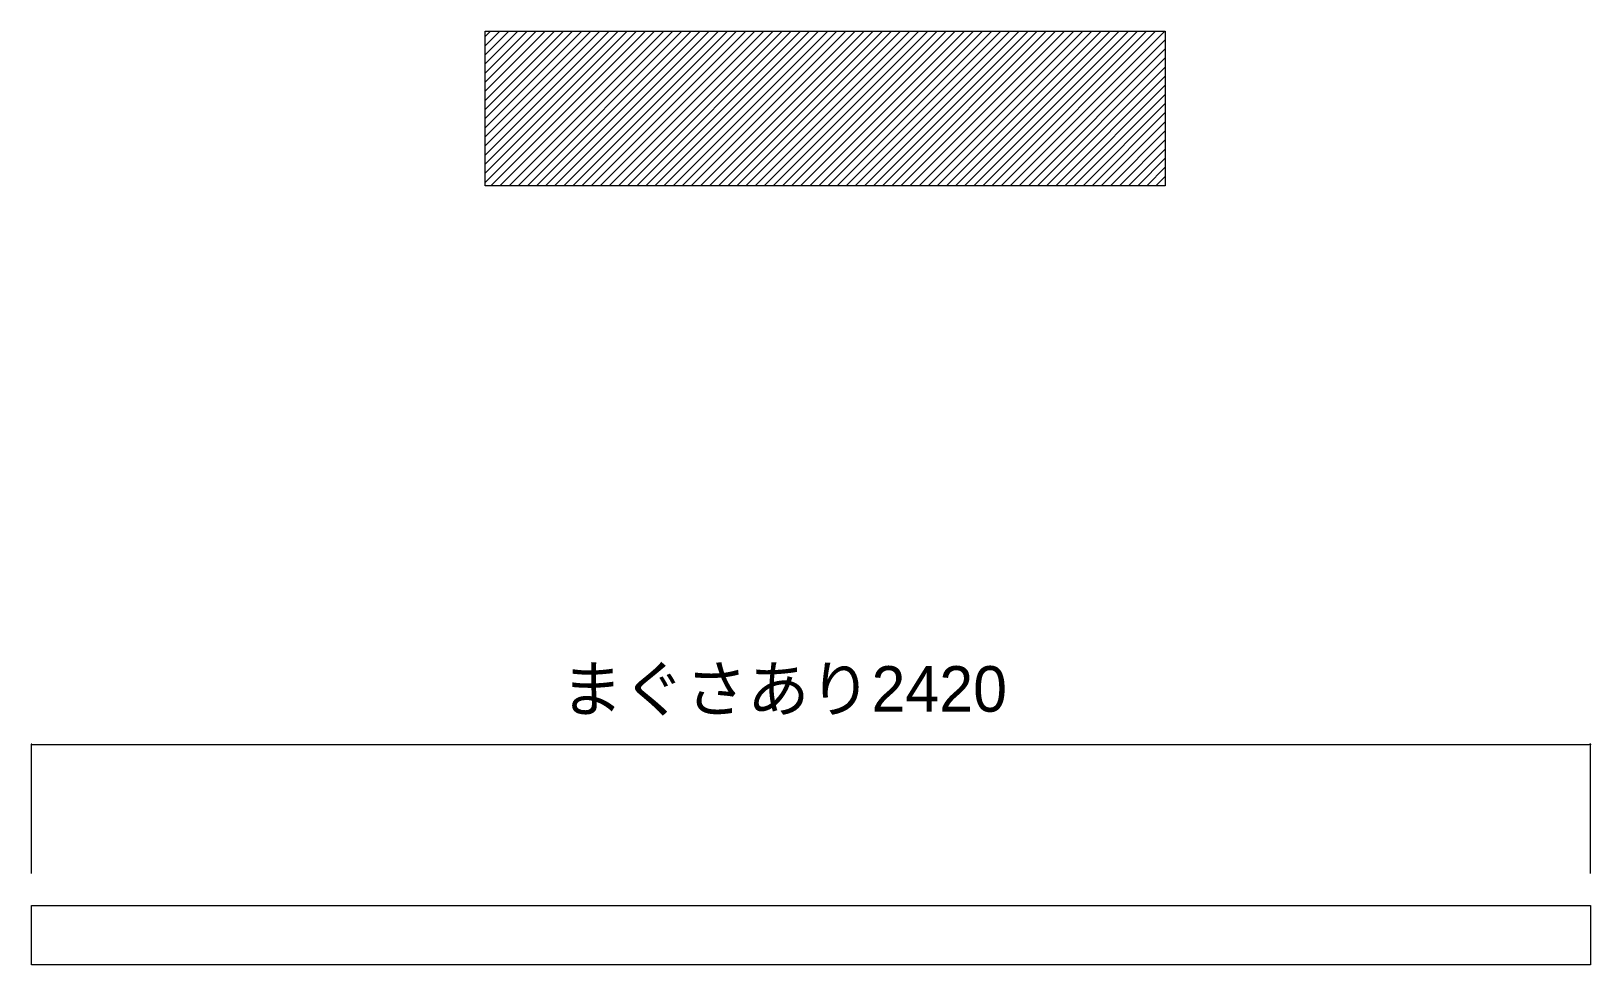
# Model space of a CAD drawing. Units: millimetres at full size, sheet at 1:100. Extents: x 3352 to 127672, y -40372 to 101181.
# Drawn here: x 7282 to 9703, y -8561 to -7111 of the extents above; entities that cross this region are included whole.
import ezdxf
from ezdxf.enums import TextEntityAlignment as Align

# ---------------------------------------------------------------- set-up
doc = ezdxf.new("R2010")
doc.units = ezdxf.units.MM
doc.header["$LTSCALE"] = 100
doc.layers.add('0-0', color=134, linetype='Continuous', lineweight=18)
doc.styles.add('MS UI Gothic', font='')
doc.styles.get('MS UI Gothic').set_extended_font_data('MS UI Gothic')

msp = doc.modelspace()

# ---------------------------------------------------------------- linework, layer by layer
at = {"layer": '0-0', "color": 4}
for p, q in [((7986.4, -7119.7), (7994.9, -7111.3)), ((7986.4, -7133.8), (8009, -7111.3)), ((7986.4, -7148), (8023.2, -7111.3)), ((7986.4, -7162.1), (8037.3, -7111.3)), ((7986.4, -7176.3), (8051.4, -7111.3)), ((7986.4, -7190.4), (8065.6, -7111.3)), ((7986.4, -7204.5), (8079.7, -7111.3)), ((7986.4, -7218.7), (8093.9, -7111.3)), ((7986.4, -7232.8), (8108, -7111.3)), ((7986.4, -7247), (8122.1, -7111.3)), ((7986.4, -7261.1), (8136.3, -7111.3)), ((7986.4, -7275.2), (8150.4, -7111.3)), ((7986.4, -7289.4), (8164.6, -7111.3)), ((7986.4, -7303.5), (8178.7, -7111.3)), ((7986.4, -7317.7), (8192.9, -7111.3)), ((7986.4, -7331.8), (8207, -7111.3)), ((7986.4, -7346), (8221.1, -7111.3)), ((7995.3, -7351.3), (8235.3, -7111.3)), ((8009.4, -7351.3), (8249.4, -7111.3)), ((8023.6, -7351.3), (8263.6, -7111.3)), ((8037.7, -7351.3), (8277.7, -7111.3)), ((8051.9, -7351.3), (8291.9, -7111.3)), ((8066, -7351.3), (8306, -7111.3)), ((8080.1, -7351.3), (8320.1, -7111.3)), ((8094.3, -7351.3), (8334.3, -7111.3)), ((8108.4, -7351.3), (8348.4, -7111.3)), ((8122.6, -7351.3), (8362.6, -7111.3)), ((8136.7, -7351.3), (8376.7, -7111.3)), ((8150.8, -7351.3), (8390.8, -7111.3)), ((8165, -7351.3), (8405, -7111.3)), ((8179.1, -7351.3), (8419.1, -7111.3)), ((8193.3, -7351.3), (8433.3, -7111.3)), ((8207.4, -7351.3), (8447.4, -7111.3)), ((8221.6, -7351.3), (8461.6, -7111.3)), ((8235.7, -7351.3), (8475.7, -7111.3)), ((8249.8, -7351.3), (8489.8, -7111.3)), ((8264, -7351.3), (8504, -7111.3)), ((8278.1, -7351.3), (8518.1, -7111.3)), ((8292.3, -7351.3), (8532.3, -7111.3)), ((8306.4, -7351.3), (8546.4, -7111.3)), ((8320.6, -7351.3), (8560.6, -7111.3)), ((8334.7, -7351.3), (8574.7, -7111.3)), ((8348.8, -7351.3), (8588.8, -7111.3)), ((8363, -7351.3), (8603, -7111.3)), ((8377.1, -7351.3), (8617.1, -7111.3)), ((8391.3, -7351.3), (8631.3, -7111.3)), ((8405.4, -7351.3), (8645.4, -7111.3)), ((8419.5, -7351.3), (8659.5, -7111.3)), ((8433.7, -7351.3), (8673.7, -7111.3)), ((8447.8, -7351.3), (8687.8, -7111.3)), ((8462, -7351.3), (8702, -7111.3)), ((8476.1, -7351.3), (8716.1, -7111.3)), ((8490.3, -7351.3), (8730.3, -7111.3)), ((8504.4, -7351.3), (8744.4, -7111.3)), ((8518.5, -7351.3), (8758.5, -7111.3)), ((8532.7, -7351.3), (8772.7, -7111.3)), ((8546.8, -7351.3), (8786.8, -7111.3)), ((8561, -7351.3), (8801, -7111.3)), ((8575.1, -7351.3), (8815.1, -7111.3)), ((8589.3, -7351.3), (8829.3, -7111.3)), ((8603.4, -7351.3), (8843.4, -7111.3)), ((8617.5, -7351.3), (8857.5, -7111.3)), ((8631.7, -7351.3), (8871.7, -7111.3)), ((8645.8, -7351.3), (8885.8, -7111.3)), ((8660, -7351.3), (8900, -7111.3)), ((8674.1, -7351.3), (8914.1, -7111.3)), ((8688.2, -7351.3), (8928.2, -7111.3)), ((8702.4, -7351.3), (8942.4, -7111.3)), ((8716.5, -7351.3), (8956.5, -7111.3)), ((8730.7, -7351.3), (8970.7, -7111.3)), ((8744.8, -7351.3), (8984.8, -7111.3)), ((8759, -7351.3), (8999, -7111.3)), ((8773.1, -7351.3), (9013.1, -7111.3)), ((8787.2, -7351.3), (9027.2, -7111.3)), ((8801.4, -7351.3), (9041.4, -7111.3)), ((8815.5, -7351.3), (9042.2, -7124.6)), ((8829.7, -7351.3), (9042.2, -7138.7)), ((8843.8, -7351.3), (9042.2, -7152.9)), ((8858, -7351.3), (9042.2, -7167)), ((8872.1, -7351.3), (9042.2, -7181.2)), ((8886.2, -7351.3), (9042.2, -7195.3)), ((8900.4, -7351.3), (9042.2, -7209.4)), ((8914.5, -7351.3), (9042.2, -7223.6)), ((8928.7, -7351.3), (9042.2, -7237.7)), ((8942.8, -7351.3), (9042.2, -7251.9)), ((8956.9, -7351.3), (9042.2, -7266)), ((8971.1, -7351.3), (9042.2, -7280.1)), ((8985.2, -7351.3), (9042.2, -7294.3)), ((8999.4, -7351.3), (9042.2, -7308.4)), ((9013.5, -7351.3), (9042.2, -7322.6)), ((9027.7, -7351.3), (9042.2, -7336.7)), ((9041.8, -7351.3), (9042.2, -7350.9))]:
    msp.add_line(p, q, dxfattribs=at)
at = {"layer": '0-0', "color": 1}
for p, q in [((7282.2, -8418.6), (7282.2, -8218.6)), ((7284.1, -8218.6), (9700.3, -8218.6)), ((9702.2, -8418.6), (9702.2, -8218.6))]:
    msp.add_line(p, q, dxfattribs=at)
at = {"layer": '0-0', "color": 8}
for p, q in [((7283.1, -8218.6), (7284.1, -8218.6)), ((9701.3, -8218.6), (9700.3, -8218.6))]:
    msp.add_line(p, q, dxfattribs=at)
at = {"layer": '0-0'}
msp.add_lwpolyline([(7986.4, -7111.3), (9042.2, -7111.3), (9042.2, -7351.3), (7986.4, -7351.3)], close=True, dxfattribs=at)
at = {"layer": '0-0', "color": 1}
msp.add_lwpolyline([(7282.2, -8468.6), (9702.2, -8468.6), (9702.2, -8560.6), (7282.2, -8560.6)], close=True, dxfattribs=at)
at = {"layer": '0-0', "color": 8}
for centre, start, end in [((7282.2, -8218.6), 0, 180), ((7282.2, -8218.6), 180, 0), ((9702.2, -8218.6), 0, 180), ((9702.2, -8218.6), 180, 0)]:
    msp.add_arc(centre, 0.47, start, end, dxfattribs=at)

# ---------------------------------------------------------------- texts
at = {"layer": '0-0', "color": 1, "style": 'MS UI Gothic'}
msp.add_text('まぐさあり2420', height=70.72, dxfattribs=at).set_placement((8103.8, -8188.9), align=Align.BOTTOM_LEFT)

doc.saveas('drawing.dxf')
